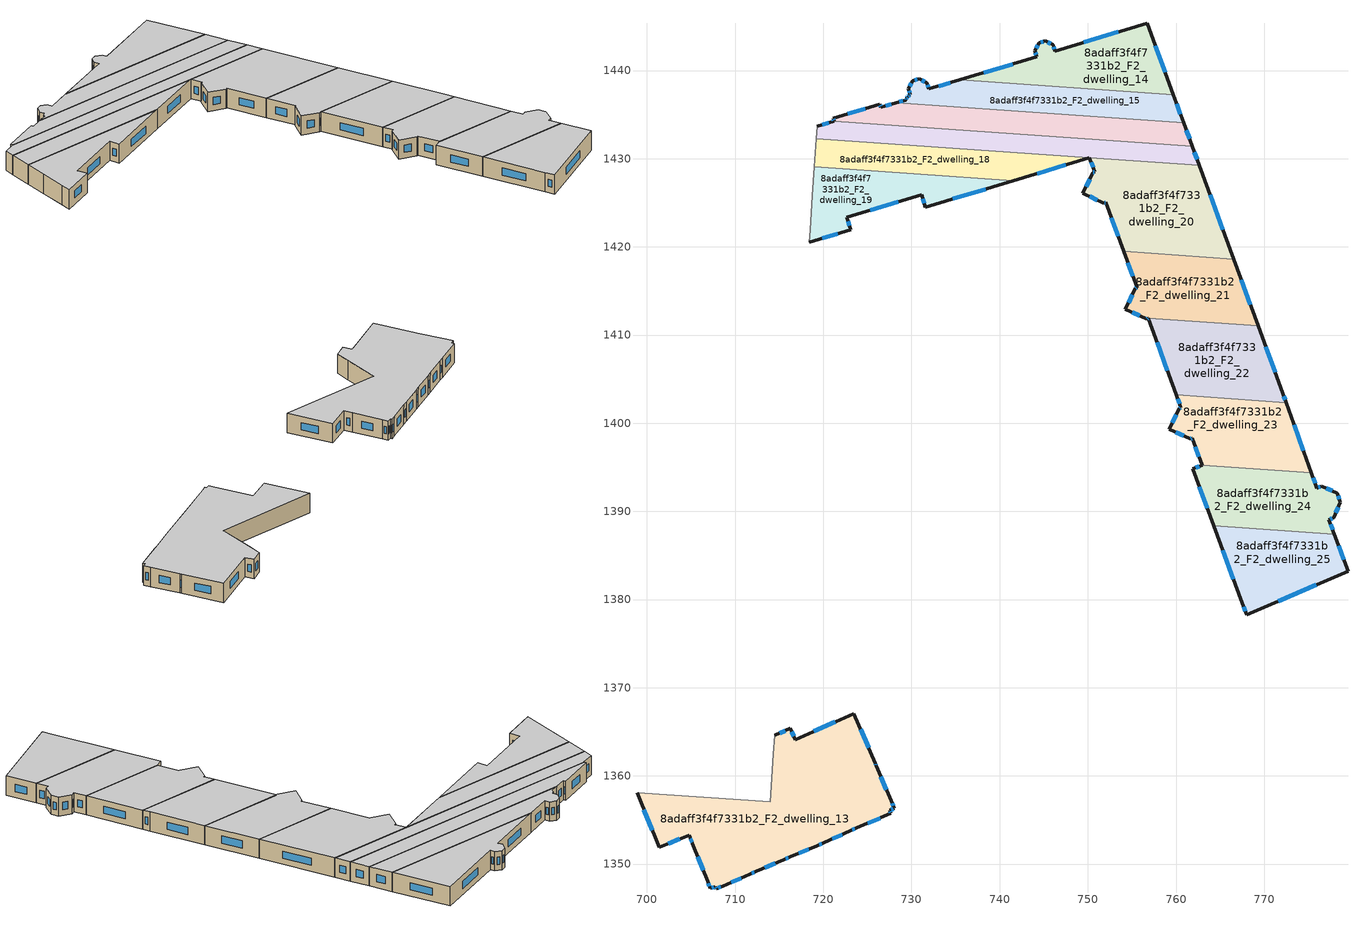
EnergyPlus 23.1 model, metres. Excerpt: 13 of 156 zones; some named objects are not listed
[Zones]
8adaff3f4f7331b2_F2_dwelling_13
 floor to 8adaff3f4f7331b2_F1_dwelling_13 (EU_floor_Construction): 723.47,1367.08 725.9,1361.42 726,1361.16 727.69,1357.19 728.07,1356.35 727.54,1356.1 727.67,1355.74 723.81,1354.09 723.06,1353.77 720.06,1352.43 719.31,1352.11 716.27,1350.81 715.51,1350.5 712.41,1349.17 711.67,1348.83 708.61,1347.51 707.87,1347.2 707.75,1347.45 707.19,1347.24 706.87,1348.06 705.26,1352.07 704.79,1353.27 701.37,1351.91 698.87,1358.1 713.97,1357.05 714.49,1364.6 716.25,1365.38 716.8,1364.13 z6
 wall outside (EU_wall_Construction): 698.87,1358.1 701.37,1351.91 704.79,1353.27 705.26,1352.07 706.87,1348.06 707.19,1347.24 707.75,1347.45 707.87,1347.2 708.61,1347.51 711.67,1348.83 712.41,1349.17 715.51,1350.5 716.27,1350.81 719.31,1352.11 720.06,1352.43 723.06,1353.77 723.81,1354.09 727.67,1355.74 727.54,1356.1 728.07,1356.35 727.69,1357.19 726,1361.16 725.9,1361.42 723.47,1367.08 716.8,1364.13 716.25,1365.38 714.49,1364.6 z6:9
 wall to 8adaff3f4f7331b2_F2_dwelling_12 (EU_wall_Construction): 714.34,1362.46 713.97,1357.05 698.87,1358.1 z6:9
 wall to 8adaff3f4f7331b2_F2_dwelling_11 (EU_wall_Construction): 714.49,1364.6 714.34,1362.46 z6:9
 window (EU_Window_Construction): 715.7,1365.13 715.04,1364.84 / 716.63,1364.52 716.42,1364.99 / 721.38,1366.15 718.89,1365.05 / 725.14,1363.19 724.23,1365.3 / 725.97,1361.24 725.93,1361.34 / 727.16,1358.44 726.53,1359.92 / 727.95,1356.61 727.81,1356.93 / 727.71,1356.18 727.91,1356.27 / 727.63,1355.85 727.58,1355.99 / 725.02,1354.61 726.46,1355.23 / 723.3,1353.87 723.58,1353.99 / 721,1352.85 722.12,1353.35 / 719.55,1352.21 719.83,1352.33 / 717.22,1351.22 718.36,1351.7 / 715.75,1350.6 716.03,1350.72 / 713.38,1349.59 714.54,1350.08 / 711.9,1348.94 712.18,1349.06 / 709.57,1347.93 710.71,1348.42 / 708.1,1347.3 708.38,1347.41 / 707.79,1347.37 707.83,1347.28 / 707.37,1347.3 707.57,1347.38 / 706.97,1347.8 707.09,1347.49 / 705.76,1350.81 706.36,1349.32 / 704.93,1352.9 705.11,1352.45 / 702.44,1352.33 703.72,1352.84 / 699.65,1356.16 700.59,1353.85 z6.94:8.06
 ceiling to 8adaff3f4f7331b2_F3_dwelling_13 (EU_floor_Construction): 723.81,1354.09 727.67,1355.74 727.54,1356.1 728.07,1356.35 727.69,1357.19 726,1361.16 725.9,1361.42 723.47,1367.08 716.8,1364.13 716.25,1365.38 714.49,1364.6 713.97,1357.05 698.87,1358.1 701.37,1351.91 704.79,1353.27 705.26,1352.07 706.87,1348.06 707.19,1347.24 707.75,1347.45 707.87,1347.2 708.61,1347.51 711.67,1348.83 712.41,1349.17 715.51,1350.5 716.27,1350.81 719.31,1352.11 720.06,1352.43 723.06,1353.77 z9
8adaff3f4f7331b2_F2_dwelling_14
 floor to 8adaff3f4f7331b2_F1_dwelling_14 (EU_floor_Construction): 756.73,1445.37 759.7,1437.26 735.48,1438.95 744.19,1441.54 743.98,1442.25 744.46,1443.13 745.16,1443.35 746.06,1442.9 746.27,1442.2 z6
 wall outside (EU_wall_Construction): 759.7,1437.26 756.73,1445.37 746.27,1442.2 746.06,1442.9 745.16,1443.35 744.46,1443.13 743.98,1442.25 744.19,1441.54 735.48,1438.95 z6:9
 wall to 8adaff3f4f7331b2_F2_dwelling_15 (EU_wall_Construction): 735.48,1438.95 759.7,1437.26 z6:9
 window (EU_Window_Construction): 744.94,1443.28 744.68,1443.2 / 745.78,1443.04 745.44,1443.21 / 746.21,1442.42 746.12,1442.68 / 753.45,1444.37 749.55,1443.19 / 758.77,1439.8 757.66,1442.82 / 741.46,1440.73 738.21,1439.76 / 744.05,1442.03 744.13,1441.76 / 744.31,1442.85 744.13,1442.52 z6.94:8.06
 ceiling to 8adaff3f4f7331b2_F3_dwelling_14 (EU_floor_Construction): 759.7,1437.26 756.73,1445.37 746.27,1442.2 746.06,1442.9 745.16,1443.35 744.46,1443.13 743.98,1442.25 744.19,1441.54 735.48,1438.95 z9
8adaff3f4f7331b2_F2_dwelling_15
 floor to 8adaff3f4f7331b2_F1_dwelling_15 (EU_floor_Construction): 759.7,1437.26 760.87,1434.06 728.25,1436.34 729.36,1436.66 729.45,1436.86 729.55,1437.01 729.58,1437.04 729.75,1437.18 729.87,1437.24 729.65,1437.94 730.13,1438.82 730.86,1439.06 731.76,1438.61 731.98,1437.91 735.48,1438.95 z6
 wall outside (EU_wall_Construction): 735.48,1438.95 731.98,1437.91 731.76,1438.61 730.86,1439.06 730.13,1438.82 729.65,1437.94 729.87,1437.24 729.75,1437.18 729.58,1437.04 729.55,1437.01 729.45,1436.86 729.36,1436.66 / 760.87,1434.06 759.7,1437.26 / 729.36,1436.65 728.25,1436.34 z6:9
 wall to 8adaff3f4f7331b2_F2_dwelling_16 (EU_wall_Construction): 728.25,1436.34 760.87,1434.06 z6:9
 window (EU_Window_Construction): 729.42,1436.8 729.39,1436.72 / 729.51,1436.96 729.48,1436.91 / 729.7,1437.14 729.63,1437.09 / 729.83,1437.22 729.79,1437.2 / 729.72,1437.72 729.8,1437.46 / 729.98,1438.54 729.8,1438.22 / 730.63,1438.98 730.36,1438.9 / 731.48,1438.75 731.14,1438.92 / 731.91,1438.12 731.83,1438.39 / 734.38,1438.62 733.08,1438.23 / 760.5,1435.07 760.07,1436.26 / 729.01,1436.55 728.6,1436.44 z6.94:8.06
 ceiling to 8adaff3f4f7331b2_F3_dwelling_15 (EU_floor_Construction): 760.87,1434.06 759.7,1437.26 735.48,1438.95 731.98,1437.91 731.76,1438.61 730.86,1439.06 730.13,1438.82 729.65,1437.94 729.87,1437.24 729.75,1437.18 729.58,1437.04 729.55,1437.01 729.45,1436.86 729.36,1436.66 728.25,1436.34 z9
8adaff3f4f7331b2_F2_dwelling_16
 floor to 8adaff3f4f7331b2_F1_dwelling_16 (EU_floor_Construction): 760.87,1434.06 761.84,1431.41 721.24,1434.24 721.1,1434.59 726.4,1436.17 726.53,1435.86 728.25,1436.34 z6
 wall outside (EU_wall_Construction): 728.25,1436.34 726.53,1435.86 726.4,1436.17 721.1,1434.59 721.24,1434.24 / 761.84,1431.41 760.87,1434.06 z6:9
 wall to 8adaff3f4f7331b2_F2_dwelling_17 (EU_wall_Construction): 721.24,1434.24 761.84,1431.41 z6:9
 window (EU_Window_Construction): 721.14,1434.48 721.19,1434.35 / 724.74,1435.67 722.76,1435.08 / 726.49,1435.95 726.44,1436.07 / 727.71,1436.19 727.07,1436.01 / 761.54,1432.24 761.17,1433.23 z6.94:8.06
 ceiling to 8adaff3f4f7331b2_F3_dwelling_16 (EU_floor_Construction): 761.84,1431.41 760.87,1434.06 728.25,1436.34 726.53,1435.86 726.4,1436.17 721.1,1434.59 721.24,1434.24 z9
8adaff3f4f7331b2_F2_dwelling_17
 floor to 8adaff3f4f7331b2_F1_dwelling_17 (EU_floor_Construction): 761.84,1431.41 762.64,1429.24 719.21,1432.26 719.31,1433.68 721.19,1434.22 721.24,1434.24 z6
 wall outside (EU_wall_Construction): 721.24,1434.24 721.19,1434.22 719.31,1433.68 / 762.64,1429.24 761.84,1431.41 z6:9
 wall to 8adaff3f4f7331b2_F2_dwelling_18 (EU_wall_Construction): 719.21,1432.26 750.18,1430.1 z6:9
 wall to 8adaff3f4f7331b2_F2_dwelling_0 (EU_wall_Construction): 719.31,1433.68 719.21,1432.26 z6:9
 wall to 8adaff3f4f7331b2_F2_dwelling_20 (EU_wall_Construction): 750.18,1430.1 762.64,1429.24 z6:9
 window (EU_Window_Construction): 720.6,1434.05 719.9,1433.85 / 762.39,1429.92 762.09,1430.73 z6.94:8.06
 ceiling to 8adaff3f4f7331b2_F3_dwelling_17 (EU_floor_Construction): 762.64,1429.24 761.84,1431.41 721.24,1434.24 721.19,1434.22 719.31,1433.68 719.21,1432.26 z9
8adaff3f4f7331b2_F2_dwelling_18
 floor to 8adaff3f4f7331b2_F1_dwelling_18 (EU_floor_Construction): 750.18,1430.1 741.52,1427.5 718.99,1429.07 719.21,1432.26 z6
 wall outside (EU_wall_Construction): 741.52,1427.5 750.18,1430.1 z6:9
 wall to 8adaff3f4f7331b2_F2_dwelling_19 (EU_wall_Construction): 718.99,1429.07 741.52,1427.5 z6:9
 wall to 8adaff3f4f7331b2_F2_dwelling_0 (EU_wall_Construction): 719.21,1432.26 718.99,1429.07 z6:9
 window (EU_Window_Construction): 744.24,1428.31 747.47,1429.29 z6.94:8.06
 ceiling to 8adaff3f4f7331b2_F3_dwelling_18 (EU_floor_Construction): 750.18,1430.1 719.21,1432.26 718.99,1429.07 741.52,1427.5 z9
8adaff3f4f7331b2_F2_dwelling_19
 floor to 8adaff3f4f7331b2_F1_dwelling_19 (EU_floor_Construction): 741.52,1427.5 731.57,1424.5 731.15,1425.92 722.68,1423.37 723.1,1421.94 718.39,1420.52 718.99,1429.07 z6
 wall outside (EU_wall_Construction): 718.39,1420.52 723.1,1421.94 722.68,1423.37 731.15,1425.92 731.57,1424.5 741.52,1427.5 z6:9
 wall to 8adaff3f4f7331b2_F2_dwelling_0 (EU_wall_Construction): 718.99,1429.07 718.76,1425.82 z6:9
 wall to 8adaff3f4f7331b2_F2_dwelling_1 (EU_wall_Construction): 718.76,1425.82 718.49,1421.97 z6:9
 wall to 8adaff3f4f7331b2_F2_dwelling_2 (EU_wall_Construction): 718.49,1421.97 718.39,1420.52 z6:9
 window (EU_Window_Construction): 734.69,1425.44 738.4,1426.56 / 731.28,1425.48 731.44,1424.95 / 725.33,1424.17 728.49,1425.12 / 722.97,1422.39 722.81,1422.92 / 719.87,1420.97 721.62,1421.5 z6.94:8.06
 ceiling to 8adaff3f4f7331b2_F3_dwelling_19 (EU_floor_Construction): 741.52,1427.5 718.99,1429.07 718.39,1420.52 723.1,1421.94 722.68,1423.37 731.15,1425.92 731.57,1424.5 z9
8adaff3f4f7331b2_F2_dwelling_20
 floor to 8adaff3f4f7331b2_F1_dwelling_20 (EU_floor_Construction): 762.64,1429.24 766.53,1418.62 754.07,1419.49 752.03,1425.05 751.83,1424.97 749.44,1426.06 750.56,1428.43 750.77,1428.5 750.18,1430.1 z6
 wall outside (EU_wall_Construction): 750.18,1430.1 750.77,1428.5 750.56,1428.43 749.44,1426.06 751.83,1424.97 752.03,1425.05 754.07,1419.49 / 766.53,1418.62 762.64,1429.24 z6:9
 wall to 8adaff3f4f7331b2_F2_dwelling_21 (EU_wall_Construction): 754.07,1419.49 766.53,1418.62 z6:9
 window (EU_Window_Construction): 750.21,1427.69 749.8,1426.8 / 750.71,1428.48 750.63,1428.45 / 750.37,1429.6 750.59,1429.01 / 765.31,1421.95 763.86,1425.91 / 752.67,1423.3 753.43,1421.23 / 751.9,1425 751.97,1425.02 / 750.19,1425.72 751.08,1425.31 z6.94:8.06
 ceiling to 8adaff3f4f7331b2_F3_dwelling_20 (EU_floor_Construction): 766.53,1418.62 762.64,1429.24 750.18,1430.1 750.77,1428.5 750.56,1428.43 749.44,1426.06 751.83,1424.97 752.03,1425.05 754.07,1419.49 z9
8adaff3f4f7331b2_F2_dwelling_21
 floor to 8adaff3f4f7331b2_F1_dwelling_21 (EU_floor_Construction): 766.53,1418.62 769.31,1411.04 756.85,1411.91 756.65,1411.84 754.26,1412.92 755.38,1415.29 755.58,1415.37 754.07,1419.49 z6
 wall outside (EU_wall_Construction): 754.07,1419.49 755.58,1415.37 755.38,1415.29 754.26,1412.92 756.65,1411.84 756.85,1411.91 / 769.31,1411.04 766.53,1418.62 z6:9
 wall to 8adaff3f4f7331b2_F2_dwelling_22 (EU_wall_Construction): 756.85,1411.91 769.31,1411.04 z6:9
 window (EU_Window_Construction): 755.52,1415.35 755.44,1415.32 / 754.54,1418.2 755.11,1416.66 / 768.44,1413.42 767.4,1416.24 / 756.71,1411.86 756.79,1411.89 / 755.01,1412.58 755.9,1412.18 / 755.03,1414.55 754.61,1413.66 z6.94:8.06
 ceiling to 8adaff3f4f7331b2_F3_dwelling_21 (EU_floor_Construction): 769.31,1411.04 766.53,1418.62 754.07,1419.49 755.58,1415.37 755.38,1415.29 754.26,1412.92 756.65,1411.84 756.85,1411.91 z9
8adaff3f4f7331b2_F2_dwelling_22
 floor to 8adaff3f4f7331b2_F1_dwelling_22 (EU_floor_Construction): 769.31,1411.04 772.1,1403.41 772.49,1402.35 760.03,1403.22 756.85,1411.91 z6
 wall outside (EU_wall_Construction): 756.85,1411.91 760.03,1403.22 / 772.49,1402.35 772.1,1403.41 769.31,1411.04 z6:9
 wall to 8adaff3f4f7331b2_F2_dwelling_23 (EU_wall_Construction): 760.03,1403.22 772.49,1402.35 z6:9
 window (EU_Window_Construction): 757.85,1409.19 759.03,1405.94 / 771.23,1405.8 770.18,1408.65 / 772.37,1402.68 772.22,1403.08 z6.94:8.06
 ceiling to 8adaff3f4f7331b2_F3_dwelling_22 (EU_floor_Construction): 772.49,1402.35 772.1,1403.41 769.31,1411.04 756.85,1411.91 760.03,1403.22 z9
8adaff3f4f7331b2_F2_dwelling_23
 floor to 8adaff3f4f7331b2_F1_dwelling_23 (EU_floor_Construction): 772.49,1402.35 775.36,1394.37 762.96,1395.23 761.84,1398.3 761.64,1398.23 759.25,1399.32 760.37,1401.68 760.57,1401.76 760.03,1403.22 z6
 wall outside (EU_wall_Construction): 760.03,1403.22 760.57,1401.76 760.37,1401.68 759.25,1399.32 761.64,1398.23 761.84,1398.3 762.96,1395.23 / 775.36,1394.37 772.49,1402.35 z6:9
 wall to 8adaff3f4f7331b2_F2_dwelling_24 (EU_wall_Construction): 762.96,1395.23 775.36,1394.37 z6:9
 window (EU_Window_Construction): 761.7,1398.25 761.77,1398.28 / 760,1398.97 760.89,1398.57 / 760.02,1400.94 759.6,1400.06 / 760.5,1401.73 760.43,1401.71 / 760.2,1402.76 760.4,1402.21 / 774.46,1396.87 773.39,1399.85 / 762.19,1397.34 762.61,1396.19 z6.94:8.06
 ceiling to 8adaff3f4f7331b2_F3_dwelling_23 (EU_floor_Construction): 775.36,1394.37 772.49,1402.35 760.03,1403.22 760.57,1401.76 760.37,1401.68 759.25,1399.32 761.64,1398.23 761.84,1398.3 762.96,1395.23 z9
8adaff3f4f7331b2_F2_dwelling_24
 floor to 8adaff3f4f7331b2_F1_dwelling_24 (EU_floor_Construction): 778.27,1392.07 778.65,1391.03 777.87,1389.28 777.33,1389.07 777.95,1387.4 764.3,1388.35 761.92,1394.84 762.96,1395.23 775.36,1394.37 775.97,1392.65 776.52,1392.86 z6
 wall outside (EU_wall_Construction): 777.95,1387.4 777.33,1389.07 777.87,1389.28 778.65,1391.03 778.27,1392.07 776.52,1392.86 775.97,1392.65 775.36,1394.37 / 762.96,1395.23 761.92,1394.84 764.3,1388.35 z6:9
 wall to 8adaff3f4f7331b2_F2_dwelling_25 (EU_wall_Construction): 764.3,1388.35 777.95,1387.4 z6:9
 window (EU_Window_Construction): 778.53,1391.36 778.39,1391.75 / 778.11,1389.83 778.4,1390.48 / 777.5,1389.13 777.7,1389.21 / 777.76,1387.92 777.52,1388.54 / 762.66,1392.81 763.55,1390.38 / 762.63,1395.11 762.24,1394.96 / 775.78,1393.19 775.55,1393.83 / 776.35,1392.79 776.14,1392.71 / 777.72,1392.32 777.07,1392.61 z6.94:8.06
 ceiling to 8adaff3f4f7331b2_F3_dwelling_24 (EU_floor_Construction): 777.95,1387.4 777.33,1389.07 777.87,1389.28 778.65,1391.03 778.27,1392.07 776.52,1392.86 775.97,1392.65 775.36,1394.37 762.96,1395.23 761.92,1394.84 764.3,1388.35 z9
8adaff3f4f7331b2_F2_dwelling_25
 floor to 8adaff3f4f7331b2_F1_dwelling_25 (EU_floor_Construction): 777.95,1387.4 779.51,1383.21 768.01,1378.25 767.51,1379.57 764.3,1388.35 z6
 wall outside (EU_wall_Construction): 764.3,1388.35 767.51,1379.57 768.01,1378.25 779.51,1383.21 777.95,1387.4 z6:9
 window (EU_Window_Construction): 765.3,1385.6 766.5,1382.32 / 779.02,1384.52 778.44,1386.08 / 771.62,1379.8 775.9,1381.65 / 767.67,1379.16 767.86,1378.66 z6.94:8.06
 ceiling to 8adaff3f4f7331b2_F3_dwelling_25 (EU_floor_Construction): 779.51,1383.21 777.95,1387.4 764.3,1388.35 767.51,1379.57 768.01,1378.25 z9
[Building]
EU S2 Campaign: North Axis=0; Terrain=City; Solar Distribution=FullExterior
[Site:Location]
Vienna: Latitude=48; Longitude=16.5; Time Zone=1; Elevation=183
[SizingPeriod:WeatherFileDays]
AnnualSizingPeriod: Begin Month=1; Begin Day of Month=1; End Month=12; End Day of Month=31; Day of Week for Start Day=Monday; Use Weather File Daylight Saving Period=No; Use Weather File Rain and Snow Indicators=No
[MATERIAL]
EU_InternalMass_Material: Roughness=MediumRough; Thickness=0.1; Conductivity=1; Density=1800; Specific Heat=900; Thermal Absorptance=0.9; Solar Absorptance=0.7; Visible Absorptance=0.7
[MATERIAL:NOMASS] Roughness=MediumRough; Thermal Absorptance=0.9; Solar Absorptance=0.7; Visible Absorptance=0.7
Name | Thermal Resistance
EU_wall_NoMass | 0.914258
EU_floor_NoMass | 1.09711
[WINDOWMATERIAL:SIMPLEGLAZINGSYSTEM]
EU_Window_SimpleGlazing: UFactor=2.09642; Solar Heat Gain Coefficient=0.65; Visible Transmittance=0.65
[CONSTRUCTION]
EU_wall_Construction: EU_wall_NoMass
EU_floor_Construction: EU_floor_NoMass
EU_Window_Construction: EU_Window_SimpleGlazing
EU_InternalMass_Construction: EU_InternalMass_Material
[ZONE] Type=1; Multiplier=1; Ceiling Height=autocalculate; Floor Area=autocalculate; Part of Total Floor Area=Yes
Name | Volume
8adaff3f4f7331b2_F2_dwelling_13 | 781.824
8adaff3f4f7331b2_F2_dwelling_14 | 293.911
8adaff3f4f7331b2_F2_dwelling_15 | 276.693
8adaff3f4f7331b2_F2_dwelling_16 | 290.443
8adaff3f4f7331b2_F2_dwelling_17 | 270.956
8adaff3f4f7331b2_F2_dwelling_18 | 257.613
8adaff3f4f7331b2_F2_dwelling_19 | 250.732
8adaff3f4f7331b2_F2_dwelling_20 | 399.421
8adaff3f4f7331b2_F2_dwelling_21 | 288.553
8adaff3f4f7331b2_F2_dwelling_22 | 316.701
8adaff3f4f7331b2_F2_dwelling_23 | 302.736
8adaff3f4f7331b2_F2_dwelling_24 | 293.404
8adaff3f4f7331b2_F2_dwelling_25 | 285.528
[INTERNALMASS] Construction=EU_InternalMass_Construction
Name | Zone or ZoneList | Surface Area
8adaff3f4f7331b2_F2_dwelling_13_EU_InternalMass | 8adaff3f4f7331b2_F2_dwelling_13 | 260.606
8adaff3f4f7331b2_F2_dwelling_14_EU_InternalMass | 8adaff3f4f7331b2_F2_dwelling_14 | 97.97
8adaff3f4f7331b2_F2_dwelling_15_EU_InternalMass | 8adaff3f4f7331b2_F2_dwelling_15 | 92.229
8adaff3f4f7331b2_F2_dwelling_16_EU_InternalMass | 8adaff3f4f7331b2_F2_dwelling_16 | 96.8139
8adaff3f4f7331b2_F2_dwelling_17_EU_InternalMass | 8adaff3f4f7331b2_F2_dwelling_17 | 90.323
8adaff3f4f7331b2_F2_dwelling_18_EU_InternalMass | 8adaff3f4f7331b2_F2_dwelling_18 | 85.8854
8adaff3f4f7331b2_F2_dwelling_19_EU_InternalMass | 8adaff3f4f7331b2_F2_dwelling_19 | 83.5768
8adaff3f4f7331b2_F2_dwelling_20_EU_InternalMass | 8adaff3f4f7331b2_F2_dwelling_20 | 133.139
8adaff3f4f7331b2_F2_dwelling_21_EU_InternalMass | 8adaff3f4f7331b2_F2_dwelling_21 | 96.1843
8adaff3f4f7331b2_F2_dwelling_22_EU_InternalMass | 8adaff3f4f7331b2_F2_dwelling_22 | 105.567
8adaff3f4f7331b2_F2_dwelling_23_EU_InternalMass | 8adaff3f4f7331b2_F2_dwelling_23 | 100.912
8adaff3f4f7331b2_F2_dwelling_24_EU_InternalMass | 8adaff3f4f7331b2_F2_dwelling_24 | 97.801
8adaff3f4f7331b2_F2_dwelling_25_EU_InternalMass | 8adaff3f4f7331b2_F2_dwelling_25 | 95.1763
[OTHEREQUIPMENT] Fuel Type=Electricity; Design Level Calculation Method=Watts/Area; Power per Zone Floor Area=1; Fraction Latent=0; Fraction Radiant=0; Fraction Lost=0; Carbon Dioxide Generation Rate=0; EndUse Subcategory=EU_Step8_InternalGains
Name | Zone or ZoneList or Space or SpaceList | Schedule
EU_Step8_InternalGain_8adaff3f4f7331b2_F2_dwelling_13_f000 | 8adaff3f4f7331b2_F2_dwelling_13 | EU_Step8_GainSchedule_8adaff3f4f7331b2_F2_dwelling_13_f000
EU_Step8_InternalGain_8adaff3f4f7331b2_F2_dwelling_14_f000 | 8adaff3f4f7331b2_F2_dwelling_14 | EU_Step8_GainSchedule_8adaff3f4f7331b2_F2_dwelling_14_f000
EU_Step8_InternalGain_8adaff3f4f7331b2_F2_dwelling_15_f000 | 8adaff3f4f7331b2_F2_dwelling_15 | EU_Step8_GainSchedule_8adaff3f4f7331b2_F2_dwelling_15_f000
EU_Step8_InternalGain_8adaff3f4f7331b2_F2_dwelling_16_f000 | 8adaff3f4f7331b2_F2_dwelling_16 | EU_Step8_GainSchedule_8adaff3f4f7331b2_F2_dwelling_16_f000
EU_Step8_InternalGain_8adaff3f4f7331b2_F2_dwelling_17_f000 | 8adaff3f4f7331b2_F2_dwelling_17 | EU_Step8_GainSchedule_8adaff3f4f7331b2_F2_dwelling_17_f000
EU_Step8_InternalGain_8adaff3f4f7331b2_F2_dwelling_18_f000 | 8adaff3f4f7331b2_F2_dwelling_18 | EU_Step8_GainSchedule_8adaff3f4f7331b2_F2_dwelling_18_f000
EU_Step8_InternalGain_8adaff3f4f7331b2_F2_dwelling_19_f000 | 8adaff3f4f7331b2_F2_dwelling_19 | EU_Step8_GainSchedule_8adaff3f4f7331b2_F2_dwelling_19_f000
EU_Step8_InternalGain_8adaff3f4f7331b2_F2_dwelling_20_f000 | 8adaff3f4f7331b2_F2_dwelling_20 | EU_Step8_GainSchedule_8adaff3f4f7331b2_F2_dwelling_20_f000
EU_Step8_InternalGain_8adaff3f4f7331b2_F2_dwelling_21_f000 | 8adaff3f4f7331b2_F2_dwelling_21 | EU_Step8_GainSchedule_8adaff3f4f7331b2_F2_dwelling_21_f000
EU_Step8_InternalGain_8adaff3f4f7331b2_F2_dwelling_22_f000 | 8adaff3f4f7331b2_F2_dwelling_22 | EU_Step8_GainSchedule_8adaff3f4f7331b2_F2_dwelling_22_f000
EU_Step8_InternalGain_8adaff3f4f7331b2_F2_dwelling_23_f000 | 8adaff3f4f7331b2_F2_dwelling_23 | EU_Step8_GainSchedule_8adaff3f4f7331b2_F2_dwelling_23_f000
EU_Step8_InternalGain_8adaff3f4f7331b2_F2_dwelling_24_f000 | 8adaff3f4f7331b2_F2_dwelling_24 | EU_Step8_GainSchedule_8adaff3f4f7331b2_F2_dwelling_24_f000
EU_Step8_InternalGain_8adaff3f4f7331b2_F2_dwelling_25_f000 | 8adaff3f4f7331b2_F2_dwelling_25 | EU_Step8_GainSchedule_8adaff3f4f7331b2_F2_dwelling_25_f000
[ZONEVENTILATION:DESIGNFLOWRATE] Schedule=EU_AlwaysOn; Design Flow Rate Calculation Method=AirChanges/Hour; Air Changes per Hour=0.546891; Ventilation Type=Natural; Fan Pressure Rise=0; Fan Total Efficiency=1; Constant Term Coefficient=1; Temperature Term Coefficient=0; Velocity Term Coefficient=0; Velocity Squared Term Coefficient=0; Minimum Indoor Temperature=-100; Maximum Indoor Temperature=100; Delta Temperature=-100; Minimum Outdoor Temperature=-100; Maximum Outdoor Temperature=100; Maximum Wind Speed=40
Name | Zone or ZoneList or Space or SpaceList
EU_ConstantAir_8adaff3f4f7331b2_F2_dwelling_13 | 8adaff3f4f7331b2_F2_dwelling_13
EU_ConstantAir_8adaff3f4f7331b2_F2_dwelling_14 | 8adaff3f4f7331b2_F2_dwelling_14
EU_ConstantAir_8adaff3f4f7331b2_F2_dwelling_15 | 8adaff3f4f7331b2_F2_dwelling_15
EU_ConstantAir_8adaff3f4f7331b2_F2_dwelling_16 | 8adaff3f4f7331b2_F2_dwelling_16
EU_ConstantAir_8adaff3f4f7331b2_F2_dwelling_17 | 8adaff3f4f7331b2_F2_dwelling_17
EU_ConstantAir_8adaff3f4f7331b2_F2_dwelling_18 | 8adaff3f4f7331b2_F2_dwelling_18
EU_ConstantAir_8adaff3f4f7331b2_F2_dwelling_19 | 8adaff3f4f7331b2_F2_dwelling_19
EU_ConstantAir_8adaff3f4f7331b2_F2_dwelling_20 | 8adaff3f4f7331b2_F2_dwelling_20
EU_ConstantAir_8adaff3f4f7331b2_F2_dwelling_21 | 8adaff3f4f7331b2_F2_dwelling_21
EU_ConstantAir_8adaff3f4f7331b2_F2_dwelling_22 | 8adaff3f4f7331b2_F2_dwelling_22
EU_ConstantAir_8adaff3f4f7331b2_F2_dwelling_23 | 8adaff3f4f7331b2_F2_dwelling_23
EU_ConstantAir_8adaff3f4f7331b2_F2_dwelling_24 | 8adaff3f4f7331b2_F2_dwelling_24
EU_ConstantAir_8adaff3f4f7331b2_F2_dwelling_25 | 8adaff3f4f7331b2_F2_dwelling_25
[HVACTEMPLATE:ZONE:IDEALLOADSAIRSYSTEM] System Availability Schedule=EU_AlwaysOn; Maximum Heating Supply Air Temperature=50; Minimum Cooling Supply Air Temperature=13; Maximum Heating Supply Air Humidity Ratio=0.0156; Minimum Cooling Supply Air Humidity Ratio=0.0077; Heating Limit=NoLimit; Cooling Limit=NoLimit; Heating Availability Schedule=EU_AlwaysOn; Cooling Availability Schedule=EU_CoolingOff; Dehumidification Control Type=ConstantSensibleHeatRatio; Cooling Sensible Heat Ratio=0.7; Dehumidification Setpoint=60; Humidification Control Type=None; Humidification Setpoint=30; Outdoor Air Method=None; Outdoor Air Flow Rate per Person=0.00944; Outdoor Air Flow Rate per Zone Floor Area=0; Outdoor Air Flow Rate per Zone=0; Demand Controlled Ventilation Type=None; Outdoor Air Economizer Type=NoEconomizer; Heat Recovery Type=None; Sensible Heat Recovery Effectiveness=0.7; Latent Heat Recovery Effectiveness=0.65
Name | Template Thermostat
8adaff3f4f7331b2_F2_dwelling_13 | EU_HeatOnly_8adaff3f4f7331b2_F2_dwelling_13
8adaff3f4f7331b2_F2_dwelling_14 | EU_HeatOnly_8adaff3f4f7331b2_F2_dwelling_14
8adaff3f4f7331b2_F2_dwelling_15 | EU_HeatOnly_8adaff3f4f7331b2_F2_dwelling_15
8adaff3f4f7331b2_F2_dwelling_16 | EU_HeatOnly_8adaff3f4f7331b2_F2_dwelling_16
8adaff3f4f7331b2_F2_dwelling_17 | EU_HeatOnly_8adaff3f4f7331b2_F2_dwelling_17
8adaff3f4f7331b2_F2_dwelling_18 | EU_HeatOnly_8adaff3f4f7331b2_F2_dwelling_18
8adaff3f4f7331b2_F2_dwelling_19 | EU_HeatOnly_8adaff3f4f7331b2_F2_dwelling_19
8adaff3f4f7331b2_F2_dwelling_20 | EU_HeatOnly_8adaff3f4f7331b2_F2_dwelling_20
8adaff3f4f7331b2_F2_dwelling_21 | EU_HeatOnly_8adaff3f4f7331b2_F2_dwelling_21
8adaff3f4f7331b2_F2_dwelling_22 | EU_HeatOnly_8adaff3f4f7331b2_F2_dwelling_22
8adaff3f4f7331b2_F2_dwelling_23 | EU_HeatOnly_8adaff3f4f7331b2_F2_dwelling_23
8adaff3f4f7331b2_F2_dwelling_24 | EU_HeatOnly_8adaff3f4f7331b2_F2_dwelling_24
8adaff3f4f7331b2_F2_dwelling_25 | EU_HeatOnly_8adaff3f4f7331b2_F2_dwelling_25
[SIZING:ZONE] Zone Cooling Design Supply Air Temperature Input Method=SupplyAirTemperature; Zone Cooling Design Supply Air Temperature=13; Zone Heating Design Supply Air Temperature Input Method=SupplyAirTemperature; Zone Heating Design Supply Air Temperature=50; Zone Cooling Design Supply Air Humidity Ratio=0.008; Zone Heating Design Supply Air Humidity Ratio=0.008; Cooling Design Air Flow Method=DesignDay; Cooling Design Air Flow Rate=0; Cooling Minimum Air Flow per Zone Floor Area=0.000762; Cooling Minimum Air Flow=0; Cooling Minimum Air Flow Fraction=0.2; Heating Design Air Flow Method=DesignDay; Heating Design Air Flow Rate=0; Heating Maximum Air Flow per Zone Floor Area=0.002032; Heating Maximum Air Flow=0.141576; Heating Maximum Air Flow Fraction=0.3; Account for Dedicated Outdoor Air System=No; Dedicated Outdoor Air System Control Strategy=NeutralSupplyAir; Dedicated Outdoor Air Low Setpoint Temperature for Design=autosize; Dedicated Outdoor Air High Setpoint Temperature for Design=autosize; Zone Load Sizing Method=Sensible Load Only No Latent Load; Zone Latent Cooling Design Supply Air Humidity Ratio Input Method=HumidityRatioDifference; Zone Cooling Design Supply Air Humidity Ratio Difference=0.005; Zone Latent Heating Design Supply Air Humidity Ratio Input Method=HumidityRatioDifference; Zone Humidification Design Supply Air Humidity Ratio Difference=0.005
8adaff3f4f7331b2_F2_dwelling_13; 8adaff3f4f7331b2_F2_dwelling_14; 8adaff3f4f7331b2_F2_dwelling_15; 8adaff3f4f7331b2_F2_dwelling_16; 8adaff3f4f7331b2_F2_dwelling_17; 8adaff3f4f7331b2_F2_dwelling_18; 8adaff3f4f7331b2_F2_dwelling_19; 8adaff3f4f7331b2_F2_dwelling_20; 8adaff3f4f7331b2_F2_dwelling_21; 8adaff3f4f7331b2_F2_dwelling_22; 8adaff3f4f7331b2_F2_dwelling_23; 8adaff3f4f7331b2_F2_dwelling_24; 8adaff3f4f7331b2_F2_dwelling_25
[SCHEDULE:CONSTANT]
Name | Hourly Value
EU_AlwaysOn | 1
EU_CoolingOff | 0
[SCHEDULE:FILE] Column Number=1; Rows to Skip at Top=0; Number of Hours of Data=8760; Column Separator=Comma; Interpolate to Timestep=No; Minutes per Item=60; Adjust Schedule for Daylight Savings=Yes
Name | File
EU_Step8_GainSchedule_8adaff3f4f7331b2_F2_dwelling_13_f000 | ../../schedules/8adaff3f4f7331b2/8adaff3f4f7331b2_F2_dwelling_13_f000_gain.csv
EU_Step8_GainSchedule_8adaff3f4f7331b2_F2_dwelling_14_f000 | ../../schedules/8adaff3f4f7331b2/8adaff3f4f7331b2_F2_dwelling_14_f000_gain.csv
EU_Step8_GainSchedule_8adaff3f4f7331b2_F2_dwelling_15_f000 | ../../schedules/8adaff3f4f7331b2/8adaff3f4f7331b2_F2_dwelling_15_f000_gain.csv
EU_Step8_GainSchedule_8adaff3f4f7331b2_F2_dwelling_16_f000 | ../../schedules/8adaff3f4f7331b2/8adaff3f4f7331b2_F2_dwelling_16_f000_gain.csv
EU_Step8_GainSchedule_8adaff3f4f7331b2_F2_dwelling_17_f000 | ../../schedules/8adaff3f4f7331b2/8adaff3f4f7331b2_F2_dwelling_17_f000_gain.csv
EU_Step8_GainSchedule_8adaff3f4f7331b2_F2_dwelling_18_f000 | ../../schedules/8adaff3f4f7331b2/8adaff3f4f7331b2_F2_dwelling_18_f000_gain.csv
EU_Step8_GainSchedule_8adaff3f4f7331b2_F2_dwelling_19_f000 | ../../schedules/8adaff3f4f7331b2/8adaff3f4f7331b2_F2_dwelling_19_f000_gain.csv
EU_Step8_GainSchedule_8adaff3f4f7331b2_F2_dwelling_20_f000 | ../../schedules/8adaff3f4f7331b2/8adaff3f4f7331b2_F2_dwelling_20_f000_gain.csv
EU_Step8_GainSchedule_8adaff3f4f7331b2_F2_dwelling_21_f000 | ../../schedules/8adaff3f4f7331b2/8adaff3f4f7331b2_F2_dwelling_21_f000_gain.csv
EU_Step8_GainSchedule_8adaff3f4f7331b2_F2_dwelling_22_f000 | ../../schedules/8adaff3f4f7331b2/8adaff3f4f7331b2_F2_dwelling_22_f000_gain.csv
EU_Step8_GainSchedule_8adaff3f4f7331b2_F2_dwelling_23_f000 | ../../schedules/8adaff3f4f7331b2/8adaff3f4f7331b2_F2_dwelling_23_f000_gain.csv
EU_Step8_GainSchedule_8adaff3f4f7331b2_F2_dwelling_24_f000 | ../../schedules/8adaff3f4f7331b2/8adaff3f4f7331b2_F2_dwelling_24_f000_gain.csv
EU_Step8_GainSchedule_8adaff3f4f7331b2_F2_dwelling_25_f000 | ../../schedules/8adaff3f4f7331b2/8adaff3f4f7331b2_F2_dwelling_25_f000_gain.csv
